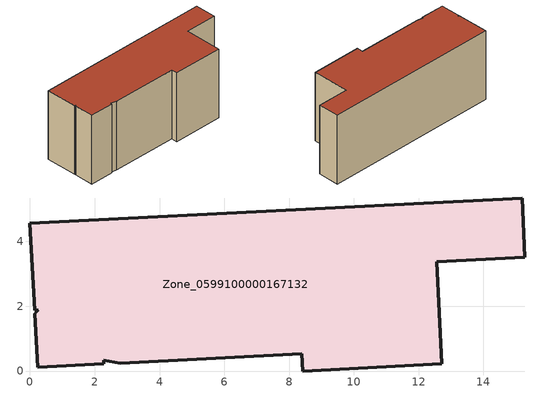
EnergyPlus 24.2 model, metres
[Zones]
Zone_0599100000167132
 floor ground (C_G): 0.26,1.87 0.15,1.87 0,4.57 15.19,5.34 15.27,3.52 12.56,3.38 12.71,0.22 8.42,0 8.39,0.53 2.78,0.24 2.28,0.33 2.28,0.22 0.24,0.11 0.15,1.76 z0
 wall outside (C_F): 15.27,3.52 15.19,5.34 0,4.57 0.15,1.87 0.26,1.87 0.15,1.76 0.24,0.11 2.28,0.22 2.28,0.33 2.78,0.24 8.39,0.53 8.42,0 12.71,0.22 12.56,3.38 15.27,3.52 z0:6.07
 roof outside (C_R): 0.15,1.87 0.26,1.87 0.15,1.76 0.24,0.11 2.28,0.22 2.28,0.33 2.78,0.24 8.39,0.53 8.42,0 12.71,0.22 12.56,3.38 15.27,3.52 15.19,5.34 0,4.57 z6.07
[BUILDING]
Pand.0599100000167132: North Axis=0; Terrain=City; Loads Convergence Tolerance Value=0.04; Temperature Convergence Tolerance Value=0.4; Solar Distribution=FullExterior; Maximum Number of Warmup Days=25; Minimum Number of Warmup Days=1
[Site:Location]
Rotterdam.The.Hague.AP_ZH_NLD Design_Conditions: Latitude=51.96; Longitude=4.45; Time Zone=1; Elevation=-4.5
[SITE:GROUNDTEMPERATURE:BUILDINGSURFACE]
18, 18, 18, 18, 18, 18, 18, 18, 18, 18, 18, 18
[MATERIAL] Thermal Absorptance=0.9; Solar Absorptance=0.7; Visible Absorptance=0.7
Name | Roughness | Thickness | Conductivity | Density | Specific Heat
G.TC.1946 | MediumSmooth | 0.15 | 1 | 540 | 1210
F.TC.1946 | Rough | 0.3 | 0.857143 | 1920 | 840
R.TC.1946 | MediumRough | 0.2 | 0.909091 | 1500 | 1000
[CONSTRUCTION]
C_G: G.TC.1946
C_F: F.TC.1946
C_R: R.TC.1946
[ZONE]
Zone_0599100000167132: Type=1; Multiplier=1; Ceiling Height=Autocalculate; Volume=Autocalculate; Floor Area=autocalculate; Part of Total Floor Area=Yes
[ZONEINFILTRATION:DESIGNFLOWRATE]
Infil_Zone_0599100000167132: Zone or ZoneList or Space or SpaceList=Zone_0599100000167132; Schedule=AlwaysOn; Design Flow Rate Calculation Method=Flow/Area; Flow Rate per Floor Area=0.003; Constant Term Coefficient=1; Temperature Term Coefficient=0; Velocity Term Coefficient=0; Velocity Squared Term Coefficient=0
[HVACTEMPLATE:ZONE:IDEALLOADSAIRSYSTEM]
Zone_0599100000167132: Maximum Heating Supply Air Temperature=50; Minimum Cooling Supply Air Temperature=13; Maximum Heating Supply Air Humidity Ratio=0.0156; Minimum Cooling Supply Air Humidity Ratio=0.0077; Heating Limit=NoLimit; Cooling Limit=NoLimit; Dehumidification Control Type=ConstantSensibleHeatRatio; Cooling Sensible Heat Ratio=0.7; Dehumidification Setpoint=60; Humidification Control Type=None; Humidification Setpoint=30; Outdoor Air Method=None; Outdoor Air Flow Rate per Person=0.00944; Outdoor Air Flow Rate per Zone Floor Area=0; Outdoor Air Flow Rate per Zone=0; Demand Controlled Ventilation Type=None; Outdoor Air Economizer Type=NoEconomizer; Heat Recovery Type=None; Sensible Heat Recovery Effectiveness=0.7; Latent Heat Recovery Effectiveness=0.65
[ZONECONTROL:THERMOSTAT]
ThermostatControl_Zone_0599100000167132: Zone or ZoneList=Zone_0599100000167132; Control Type Schedule=DualSetpointControlType; Control 1=Thermostat_Zone_0599100000167132; Temperature Difference Between Cutout And Setpoint=0
[THERMOSTATSETPOINT:DUALSETPOINT]
Thermostat_Zone_0599100000167132: Heating Setpoint Temperature Schedule=HeatingSetpoint_Zone_0599100000167132; Cooling Setpoint Temperature Schedule=CoolingSetpoint_Zone_0599100000167132
[SCHEDULE:COMPACT]
HeatingSetpoint_Zone_0599100000167132: Through: 12/31, For: AllDays, Until: 24:00, 21
CoolingSetpoint_Zone_0599100000167132: Through: 12/31, For: AllDays, Until: 24:00, 24
DualSetpointControlType: Through: 12/31, For: AllDays, Until: 24:00, 4
AlwaysOn: Through: 12/31, For: AllDays, Until: 24:00, 1
